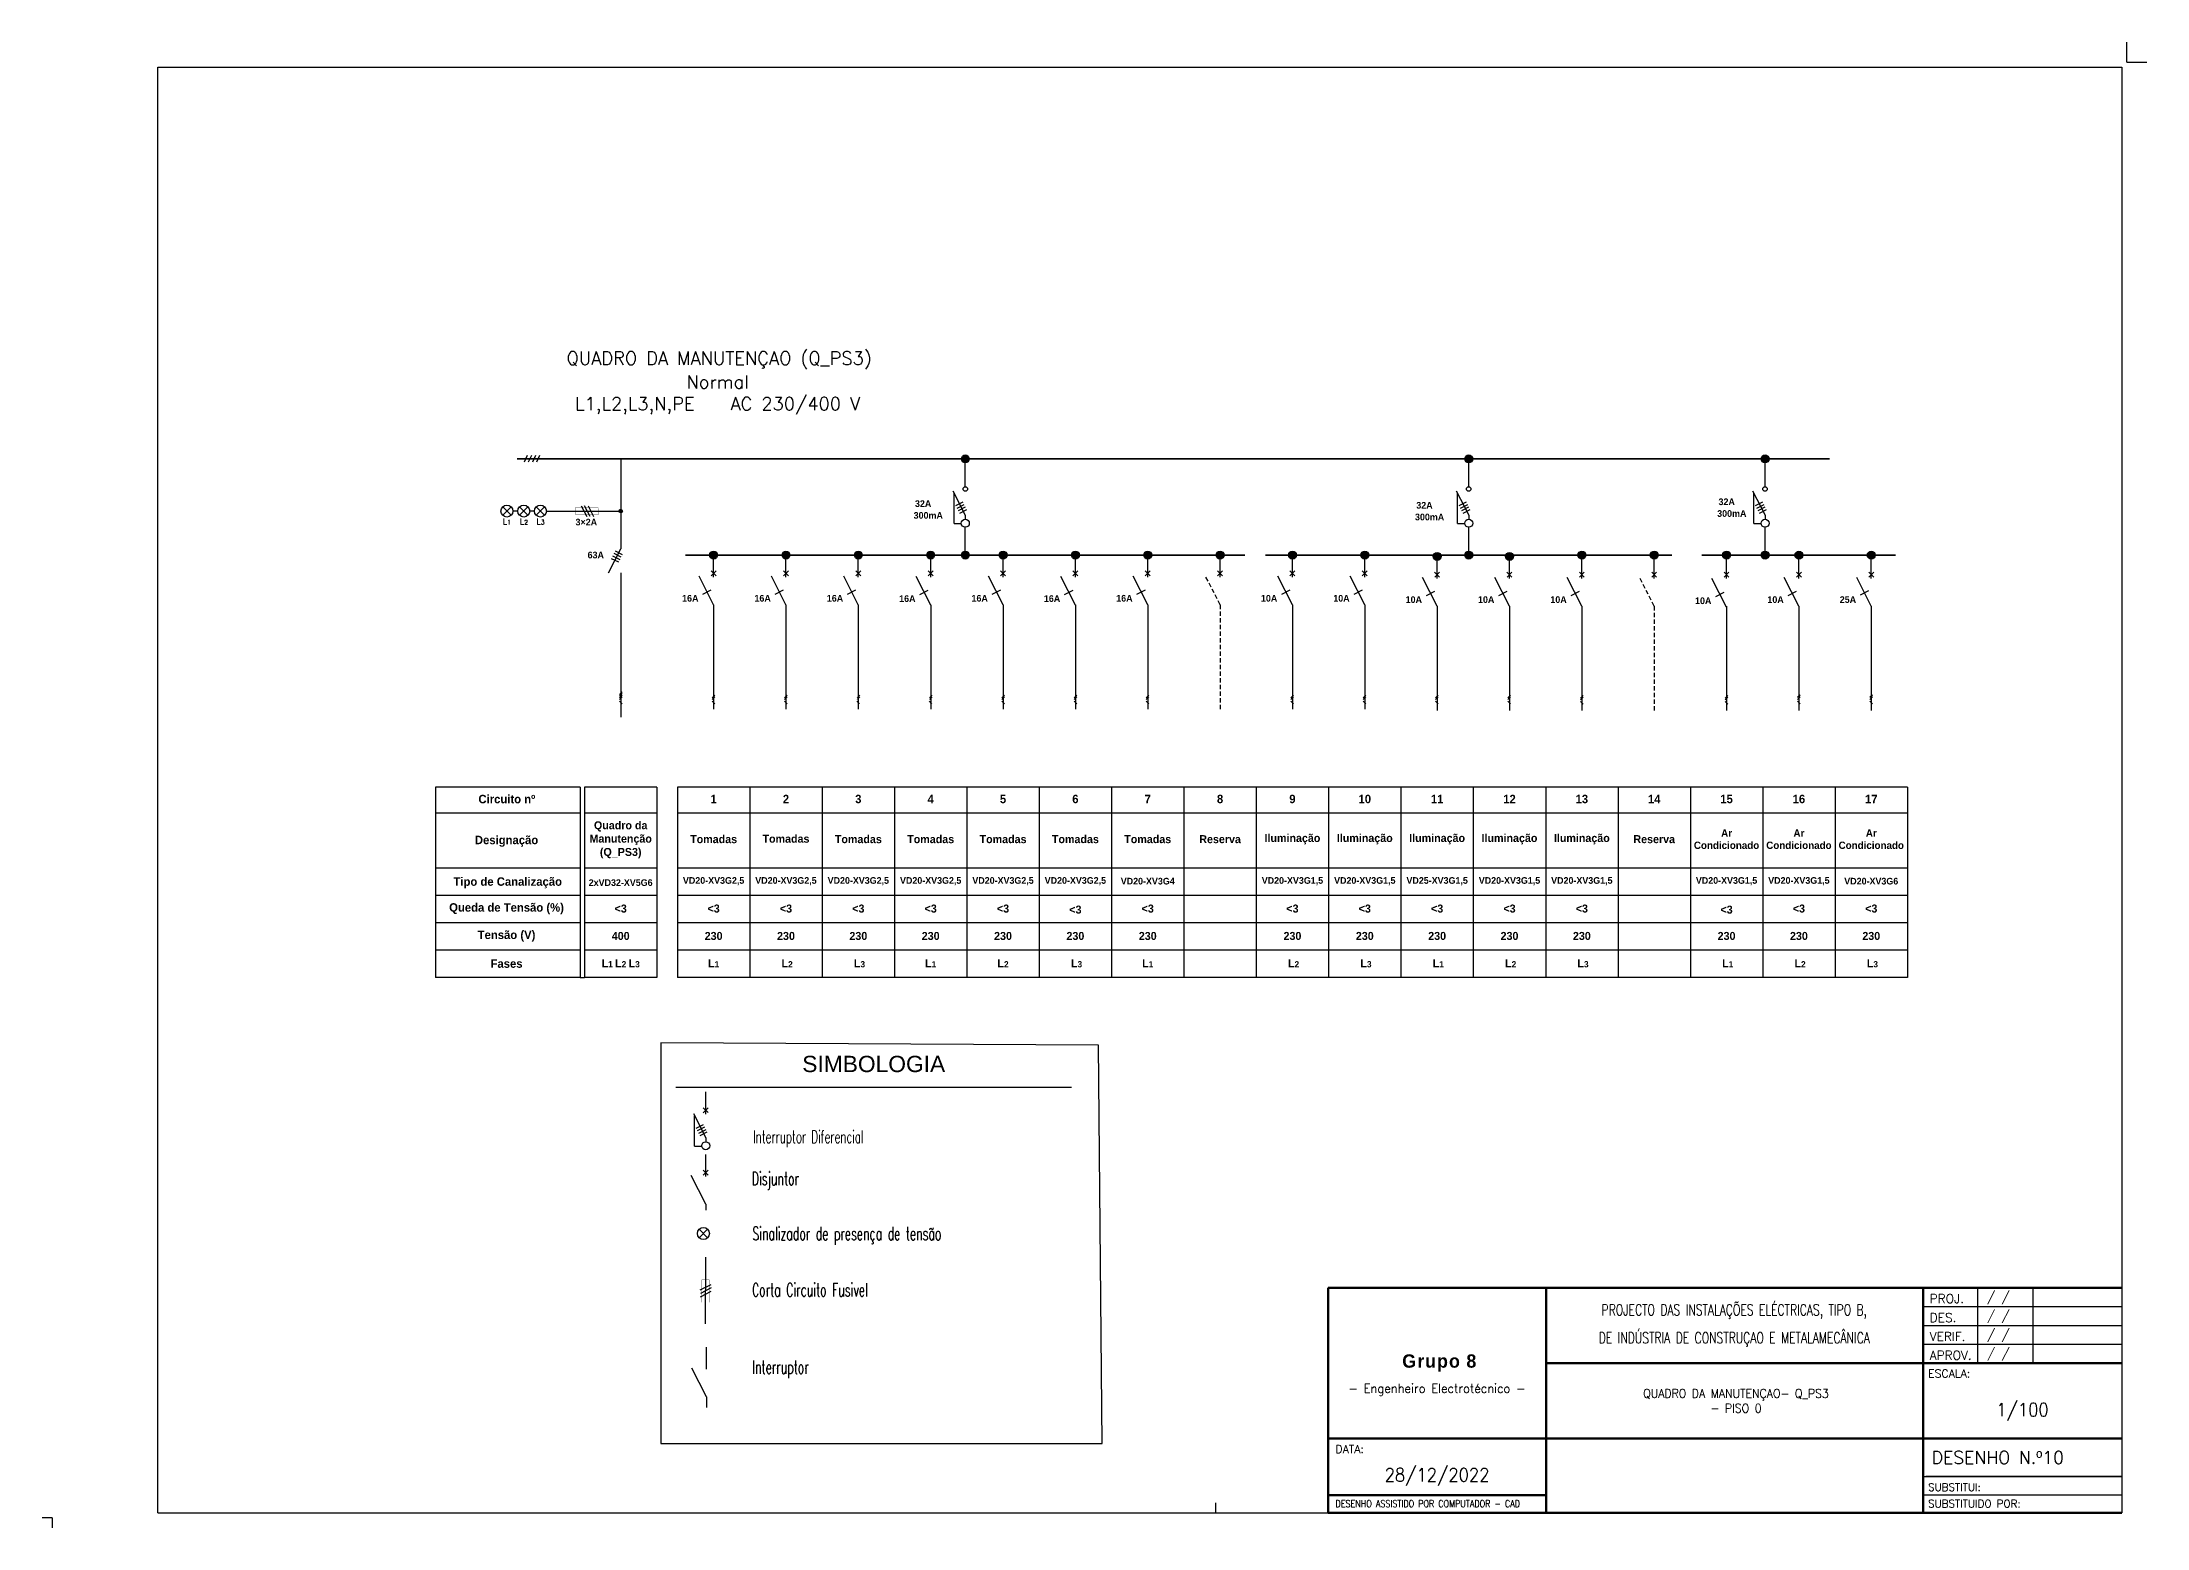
# Model space of a CAD drawing. Extents: x -8 to 729, y -363 to 534.
# Drawn here: x 504.9 to 599.7, y -111.2 to -44.3 of the extents above; entities that cross this region are included whole.
import ezdxf
from ezdxf.enums import TextEntityAlignment as Align

# ---------------------------------------------------------------- set-up
doc = ezdxf.new("R2010")
doc.units = 0
doc.header["$LTSCALE"] = 0.8
doc.header["$MEASUREMENT"] = 0
doc.linetypes.add('DASHED2', pattern=[0.375, 0.25, -0.125])
doc.linetypes.add('HIDDEN', pattern=[0.375, 0.25, -0.125])
doc.layers.get('0').update_dxf_attribs({"color": 3, "linetype": 'CONTINUOUS'})
for name, color, linetype in [('0_ligações', 10, 'CONTINUOUS'), ('Desenho base', 7, 'CONTINUOUS'), ('LEGENDA', 1, 'CONTINUOUS'), ('Quadros Eléctricos', 41, 'CONTINUOUS')]:
    doc.layers.add(name, color=color, linetype=linetype)
doc.styles.add('ARIAL', font='arial.ttf')
doc.styles.add('Century Gothic', font='GOTHICB.TTF')
doc.styles.add('PEN', font='ROMANS.SHX', dxfattribs={"width": 0.7, "height": 1})
doc.styles.add('ROMANS', font='romans', dxfattribs={"width": 0.9})
doc.styles.get("Standard").update_dxf_attribs({"font": 'ROMANS'})

# ---------------------------------------------------------------- blocks, each defined once
blk = doc.blocks.new('Folha A3')
at = {"color": 0}
for p, q in [((412, 289), (412, 293)), ((412, 289), (416, 289)), ((21, 288), (411, 288)), ((21, 1), (21, 288)), ((411, 288), (411, 1)), ((0, 0), (-2, 0)), ((0, 0), (0, -2)), ((21, 1), (411, 1)), ((231, 3), (231, 1))]:
    blk.add_line(p, q, dxfattribs=at)

msp = doc.modelspace()

# ---------------------------------------------------------------- hatches: boundary and pattern name
at = {"layer": 'Quadros Eléctricos'}
for points in [[(546.45, -62.865, 1), (546.45, -63.221, 1)], [(569.131, -62.865, 1), (569.131, -63.221, 1)], [(582.484, -62.865, 1), (582.484, -63.221, 1)], [(530.841, -65.393, -1), (531.002, -65.393, -1)], [(535.109, -67.196, 1), (535.109, -67.552, 1)], [(538.369, -67.196, 1), (538.369, -67.552, 1)], [(541.629, -67.196, 1), (541.629, -67.552, 1)], [(544.889, -67.196, 1), (544.889, -67.552, 1)], [(546.45, -67.196, 1), (546.45, -67.552, 1)], [(548.149, -67.196, 1), (548.149, -67.552, 1)], [(551.41, -67.196, 1), (551.41, -67.552, 1)], [(554.67, -67.196, 1), (554.67, -67.552, 1)], [(557.93, -67.196, 1), (557.93, -67.552, 1)], [(561.19, -67.196, 1), (561.19, -67.552, 1)], [(564.45, -67.196, 1), (564.45, -67.552, 1)], [(567.71, -67.255, 1), (567.71, -67.611, 1)], [(569.131, -67.196, 1), (569.131, -67.552, 1)], [(570.97, -67.255, 1), (570.97, -67.611, 1)], [(574.23, -67.196, 1), (574.23, -67.552, 1)], [(577.49, -67.196, 1), (577.49, -67.552, 1)], [(580.75, -67.196, 1), (580.75, -67.552, 1)], [(582.483, -67.196, 1), (582.483, -67.552, 1)], [(584.01, -67.198, 1), (584.01, -67.554, 1)], [(587.27, -67.198, 1), (587.27, -67.554, 1)]]:
    msp.add_hatch(color=7, dxfattribs=at).paths.add_polyline_path(points)

# ---------------------------------------------------------------- linework, layer by layer
at = {"layer": 'Desenho base'}
for p, q in [((530.981, -73.534), (530.863, -73.652)), ((530.981, -73.611), (530.863, -73.729)), ((530.981, -73.688), (530.863, -73.806)), ((530.981, -73.765), (530.863, -73.883)), ((530.981, -74.078), (530.863, -73.96)), ((535.168, -73.688), (535.05, -73.806)), ((535.168, -73.765), (535.05, -73.883)), ((535.168, -74.078), (535.05, -73.96)), ((538.428, -73.688), (538.31, -73.806)), ((538.428, -73.765), (538.31, -73.883)), ((538.428, -74.078), (538.31, -73.96)), ((541.688, -73.688), (541.57, -73.806)), ((541.688, -73.765), (541.57, -73.883)), ((541.688, -74.078), (541.57, -73.96)), ((544.948, -73.688), (544.83, -73.806)), ((544.948, -73.765), (544.83, -73.883)), ((544.948, -74.078), (544.83, -73.96)), ((548.208, -73.688), (548.09, -73.806)), ((548.208, -73.765), (548.09, -73.883)), ((548.208, -74.078), (548.09, -73.96)), ((551.468, -73.688, 0), (551.35, -73.806, 0)), ((551.468, -73.765, 0), (551.35, -73.883, 0)), ((551.468, -74.078, 0), (551.35, -73.96, 0)), ((554.718, -73.688, 0), (554.6, -73.806, 0)), ((554.718, -73.765, 0), (554.6, -73.883, 0)), ((554.718, -74.078, 0), (554.6, -73.96, 0)), ((561.238, -73.688, 0), (561.12, -73.806, 0)), ((561.238, -73.765, 0), (561.12, -73.883, 0)), ((561.238, -74.078, 0), (561.12, -73.96, 0)), ((564.498, -73.688, 0), (564.38, -73.806, 0)), ((564.498, -73.765, 0), (564.38, -73.883, 0)), ((564.498, -74.078, 0), (564.38, -73.96, 0)), ((567.758, -73.688, 0), (567.64, -73.806, 0)), ((567.758, -73.765, 0), (567.64, -73.883, 0)), ((567.758, -74.078, 0), (567.64, -73.96, 0)), ((571.018, -73.688, 0), (570.9, -73.806, 0)), ((571.018, -73.765, 0), (570.9, -73.883, 0)), ((571.018, -74.078, 0), (570.9, -73.96, 0)), ((574.288, -73.698, 0), (574.17, -73.816, 0)), ((574.288, -73.775, 0), (574.17, -73.893, 0)), ((574.288, -74.088, 0), (574.17, -73.97, 0)), ((580.808, -73.698, 0), (580.69, -73.816, 0)), ((580.808, -73.775, 0), (580.69, -73.893, 0)), ((580.808, -74.088, 0), (580.69, -73.97, 0)), ((584.068, -73.678, 0), (583.95, -73.796, 0)), ((584.068, -73.755, 0), (583.95, -73.873, 0)), ((584.068, -74.068, 0), (583.95, -73.95, 0)), ((587.328, -73.678, 0), (587.21, -73.796, 0)), ((587.328, -73.755, 0), (587.21, -73.873, 0)), ((587.328, -74.068, 0), (587.21, -73.95, 0)), ((552.444, -89.451), (532.735, -89.35)), ((533.412, -91.336, 0.001), (551.235, -91.336, 0.001))]:
    msp.add_line(p, q, dxfattribs=at)
at = {"layer": 'Desenho base', "lineweight": 120}
for p, q in [((598.554, -100.375), (562.794, -100.375)), ((562.794, -100.375), (562.794, -110.515)), ((598.554, -110.515), (562.794, -110.515))]:
    msp.add_line(p, q, dxfattribs=at)
at = {"layer": 'Desenho base', "lineweight": 60}
for p, q in [((572.614, -100.375), (572.614, -110.515)), ((589.614, -100.375), (589.614, -110.515)), ((572.614, -103.775), (598.554, -103.775)), ((562.794, -107.175), (598.554, -107.175)), ((572.614, -109.725), (562.794, -109.725))]:
    msp.add_line(p, q, dxfattribs=at)
at = {"layer": 'Desenho base', "lineweight": 30}
for p, q in [((592.054, -100.375), (592.054, -103.775)), ((594.554, -100.375), (594.554, -103.775)), ((589.614, -101.225), (598.554, -101.225)), ((589.614, -102.075), (598.554, -102.075)), ((589.614, -102.927), (598.554, -102.927)), ((589.614, -108.875), (598.554, -108.875)), ((598.554, -108.875), (589.734, -108.875)), ((598.554, -109.725), (589.614, -109.725))]:
    msp.add_line(p, q, dxfattribs=at)
at = {"layer": 'Quadros Eléctricos', "color": 7, "ltscale": 10}
for p, q in [((526.711, -62.895), (526.574, -63.189)), ((526.896, -62.895), (526.759, -63.189)), ((527.082, -62.895), (526.944, -63.189)), ((527.267, -62.895), (527.129, -63.189))]:
    msp.add_line(p, q, dxfattribs=at)
at = {"layer": 'Quadros Eléctricos'}
for p, q in [((530.922, -63.043), (530.922, -67.086)), ((546.45, -64.296), (546.45, -63.043)), ((569.131, -64.296, 0), (569.131, -63.043, 0)), ((582.484, -64.296, 0), (582.484, -63.043, 0)), ((545.892, -64.484), (546.45, -65.579)), ((568.573, -64.484, 0), (569.131, -65.579, 0)), ((581.925, -64.484, 0), (582.483, -65.579, 0)), ((526.28, -65.39), (526.069, -65.39)), ((527.033, -65.391), (526.822, -65.391)), ((527.574, -65.391), (528.887, -65.39)), ((528.901, -65.39), (530.922, -65.393)), ((546.45, -65.579), (546.45, -65.76)), ((546.45, -66.806), (546.45, -66.121)), ((546.45, -67.374), (546.45, -66.121)), ((569.131, -65.579, 0), (569.131, -65.76, 0)), ((569.131, -66.806, 0), (569.131, -66.121, 0)), ((569.131, -67.374, 0), (569.131, -66.121, 0)), ((582.483, -65.579, 0), (582.483, -65.76, 0)), ((582.483, -66.806, 0), (582.483, -66.121, 0)), ((582.483, -67.374, 0), (582.483, -66.121, 0)), ((530.365, -68.179), (530.922, -67.086)), ((530.922, -66.543), (530.922, -67.086)), ((530.922, -68.179), (530.922, -74.673)), ((535.109, -68.373, 0), (535.109, -67.374, 0)), ((544.889, -67.374), (535.109, -67.374, 0)), ((538.369, -68.373), (538.369, -67.374)), ((541.629, -68.373), (541.629, -67.374)), ((544.889, -68.373), (544.889, -67.374)), ((544.889, -68.373), (544.889, -68.108)), ((548.149, -68.373), (548.149, -67.374)), ((548.149, -68.373), (548.149, -68.108)), ((551.409, -68.373, 0), (551.409, -67.374, 0)), ((554.669, -68.373, 0), (554.669, -67.374, 0)), ((557.929, -68.373, 0), (557.929, -67.374, 0)), ((561.189, -68.373, 0), (561.189, -67.374, 0)), ((561.189, -68.373, 0), (561.189, -68.108, 0)), ((564.449, -68.373, 0), (564.449, -67.374, 0)), ((564.449, -68.373, 0), (564.449, -68.108, 0)), ((567.709, -68.433, 0), (567.709, -67.433, 0)), ((570.969, -68.433, 0), (570.969, -67.433, 0)), ((574.229, -68.433, 0), (574.229, -67.433, 0)), ((577.489, -68.433, 0), (577.489, -67.433, 0)), ((577.489, -68.433, 0), (577.489, -68.167, 0)), ((580.749, -68.433, 0), (580.749, -67.433, 0)), ((580.749, -68.433, 0), (580.749, -68.167, 0)), ((584.009, -68.433, 0), (584.009, -67.433, 0)), ((587.269, -68.433, 0), (587.269, -67.433, 0)), ((535.109, -69.615, 0), (534.452, -68.325, 0)), ((538.369, -69.615), (537.712, -68.325)), ((541.629, -69.615), (540.972, -68.325)), ((544.889, -69.631), (544.232, -68.34)), ((548.149, -69.615), (547.492, -68.325)), ((551.409, -69.629, 0), (550.752, -68.338, 0)), ((554.669, -69.615, 0), (554.012, -68.325, 0)), ((561.189, -69.615, 0), (560.532, -68.325, 0)), ((564.449, -69.615, 0), (563.792, -68.325, 0)), ((564.449, -69.615, 0), (563.792, -68.325, 0)), ((567.709, -69.675, 0), (567.052, -68.384, 0)), ((570.969, -69.675, 0), (570.312, -68.384, 0)), ((574.229, -69.675, 0), (573.572, -68.384, 0)), ((580.749, -69.727, 0), (580.092, -68.436, 0)), ((584.009, -69.675, 0), (583.352, -68.384, 0)), ((587.269, -69.675, 0), (586.612, -68.384, 0)), ((535.109, -69.615, 0), (535.109, -74.31, 0)), ((538.369, -69.615), (538.369, -74.31)), ((541.629, -69.615), (541.629, -74.31)), ((544.889, -69.615), (544.889, -74.31)), ((548.149, -69.615), (548.149, -74.31)), ((551.409, -69.615, 0), (551.409, -74.31, 0)), ((554.669, -69.615, 0), (554.669, -74.31, 0)), ((561.189, -69.615, 0), (561.189, -74.31, 0)), ((564.449, -69.615, 0), (564.449, -74.31, 0)), ((567.709, -69.675, 0), (567.709, -74.369, 0)), ((570.969, -69.675, 0), (570.969, -74.369, 0)), ((574.229, -69.675, 0), (574.229, -74.369, 0)), ((580.749, -69.675, 0), (580.749, -74.369, 0)), ((584.009, -69.675, 0), (584.009, -74.369, 0)), ((587.269, -69.675, 0), (587.269, -74.369, 0)), ((529.092, -77.827), (522.572, -77.827)), ((522.572, -77.827), (522.572, -86.408)), ((529.092, -77.827), (529.092, -86.408)), ((532.552, -77.827, 0), (529.292, -77.827)), ((529.292, -77.827), (529.292, -86.408)), ((532.552, -77.827, 0), (532.552, -86.408)), ((536.739, -77.827), (533.479, -77.827)), ((533.479, -77.827), (533.479, -86.408, 0)), ((533.479, -77.827, 0), (533.479, -86.408, 0)), ((533.479, -77.827), (533.479, -86.408, 0)), ((536.739, -77.827), (536.739, -86.408)), ((539.999, -77.827), (536.739, -77.827)), ((536.739, -77.827), (536.739, -86.408)), ((536.739, -77.827), (536.739, -86.408)), ((536.739, -77.827), (536.739, -86.408)), ((539.999, -77.827), (539.999, -86.408)), ((543.259, -77.827), (539.999, -77.827)), ((539.999, -77.827), (539.999, -86.408)), ((539.999, -77.827), (539.999, -86.408)), ((539.999, -77.827), (539.999, -86.408)), ((543.259, -77.827), (543.259, -86.408)), ((546.519, -77.827), (543.259, -77.827)), ((543.259, -77.827), (543.259, -86.408)), ((543.259, -77.827), (543.259, -86.408)), ((543.259, -77.827), (543.259, -86.408)), ((546.519, -77.827, 0), (546.519, -86.408)), ((549.779, -77.827, 0), (546.519, -77.827, 0)), ((546.519, -77.827, 0), (546.519, -86.408, 0)), ((546.519, -77.827, 0), (546.519, -86.408)), ((546.519, -77.827, 0), (546.519, -86.408)), ((549.779, -77.827, 0), (549.779, -86.408, 0)), ((553.039, -77.827, 0), (549.779, -77.827, 0)), ((549.779, -77.827, 0), (549.779, -86.408, 0)), ((549.779, -77.827, 0), (549.779, -86.408, 0)), ((553.039, -77.827, 0), (553.039, -86.408, 0)), ((556.299, -77.827, 0), (553.039, -77.827, 0)), ((553.039, -77.827, 0), (553.039, -86.408, 0)), ((553.039, -77.827, 0), (553.039, -86.408, 0)), ((556.299, -77.827, 0), (556.299, -86.408, 0)), ((559.559, -77.827, 0), (556.299, -77.827, 0)), ((556.299, -77.827, 0), (556.299, -86.408, 0)), ((556.299, -77.827, 0), (556.299, -86.408, 0)), ((559.559, -77.827, 0), (559.559, -86.408, 0)), ((562.819, -77.827, 0), (559.559, -77.827, 0)), ((562.819, -77.827, 0), (562.819, -86.408, 0)), ((566.079, -77.827, 0), (562.819, -77.827, 0)), ((562.819, -77.827, 0), (562.819, -86.408, 0)), ((562.819, -77.827, 0), (562.819, -86.408, 0)), ((562.819, -77.827, 0), (562.819, -86.408, 0)), ((566.079, -77.827, 0), (566.079, -86.408, 0)), ((569.339, -77.827, 0), (566.079, -77.827, 0)), ((566.079, -77.827, 0), (566.079, -86.408, 0)), ((566.079, -77.827, 0), (566.079, -86.408, 0)), ((569.339, -77.827, 0), (569.339, -86.408, 0)), ((572.599, -77.827, 0), (569.339, -77.827, 0)), ((569.339, -77.827, 0), (569.339, -86.408, 0)), ((569.339, -77.827, 0), (569.339, -86.408, 0)), ((569.339, -77.827, 0), (569.339, -86.408, 0)), ((572.599, -77.827, 0), (572.599, -86.408, 0)), ((575.859, -77.827, 0), (572.599, -77.827, 0)), ((572.599, -77.827, 0), (572.599, -86.408, 0)), ((572.599, -77.827, 0), (572.599, -86.408, 0)), ((575.859, -77.827, 0), (575.859, -86.408, 0)), ((579.119, -77.827, 0), (575.859, -77.827, 0)), ((575.859, -77.827, 0), (575.859, -86.408, 0)), ((575.859, -77.827, 0), (575.859, -86.408, 0)), ((575.859, -77.827, 0), (575.859, -86.408, 0)), ((579.119, -77.827, 0), (579.119, -86.408, 0)), ((582.379, -77.827, 0), (579.119, -77.827, 0)), ((579.119, -77.827, 0), (579.119, -86.408, 0)), ((582.379, -77.827, 0), (582.379, -86.408, 0)), ((585.639, -77.827, 0), (582.379, -77.827, 0)), ((582.379, -77.827, 0), (582.379, -86.408, 0)), ((582.379, -77.827, 0), (582.379, -86.408, 0)), ((582.379, -77.827, 0), (582.379, -86.408, 0)), ((585.639, -77.827, 0), (585.639, -86.408, 0)), ((588.899, -77.827, 0), (585.639, -77.827, 0)), ((585.639, -77.827, 0), (585.639, -86.408, 0)), ((588.899, -77.827, 0), (588.899, -86.408, 0)), ((529.092, -79.004), (522.572, -79.004)), ((532.552, -79.004), (529.292, -79.004)), ((536.739, -79.004), (533.479, -79.004)), ((539.999, -79.004), (536.739, -79.004)), ((543.259, -79.004), (539.999, -79.004)), ((546.519, -79.004), (543.259, -79.004)), ((549.779, -79.004, 0), (546.519, -79.004, 0)), ((553.039, -79.004, 0), (549.779, -79.004, 0)), ((556.299, -79.004, 0), (553.039, -79.004, 0)), ((559.559, -79.004, 0), (556.299, -79.004, 0)), ((562.819, -79.004, 0), (559.559, -79.004, 0)), ((566.079, -79.004, 0), (562.819, -79.004, 0)), ((569.339, -79.004, 0), (566.079, -79.004, 0)), ((572.599, -79.004, 0), (569.339, -79.004, 0)), ((575.859, -79.004, 0), (572.599, -79.004, 0)), ((579.119, -79.004, 0), (575.859, -79.004, 0)), ((582.379, -79.004, 0), (579.119, -79.004, 0)), ((585.639, -79.004, 0), (582.379, -79.004, 0)), ((588.899, -79.004, 0), (585.639, -79.004, 0)), ((529.092, -81.472), (522.572, -81.472)), ((532.552, -81.472), (529.292, -81.472)), ((536.739, -81.472), (533.479, -81.472)), ((539.999, -81.472), (536.739, -81.472)), ((543.259, -81.472), (539.999, -81.472)), ((546.519, -81.472), (543.259, -81.472)), ((549.779, -81.472, 0), (546.519, -81.472, 0)), ((553.039, -81.472, 0), (549.779, -81.472, 0)), ((556.299, -81.472, 0), (553.039, -81.472, 0)), ((559.559, -81.472, 0), (556.299, -81.472, 0)), ((562.819, -81.472, 0), (559.559, -81.472, 0)), ((566.079, -81.472, 0), (562.819, -81.472, 0)), ((569.339, -81.472, 0), (566.079, -81.472, 0)), ((572.599, -81.472, 0), (569.339, -81.472, 0)), ((575.859, -81.472, 0), (572.599, -81.472, 0)), ((579.119, -81.472, 0), (575.859, -81.472, 0)), ((582.379, -81.472, 0), (579.119, -81.472, 0)), ((585.639, -81.472, 0), (582.379, -81.472, 0)), ((588.899, -81.472, 0), (585.639, -81.472, 0)), ((529.092, -82.706), (522.572, -82.706)), ((532.552, -82.706), (529.292, -82.706)), ((536.739, -82.706), (533.479, -82.706)), ((539.999, -82.706), (536.739, -82.706)), ((543.259, -82.706), (539.999, -82.706)), ((546.519, -82.706), (543.259, -82.706)), ((549.779, -82.706, 0), (546.519, -82.706, 0)), ((553.039, -82.706, 0), (549.779, -82.706, 0)), ((556.299, -82.706, 0), (553.039, -82.706, 0)), ((559.559, -82.706, 0), (556.299, -82.706, 0)), ((562.819, -82.706, 0), (559.559, -82.706, 0)), ((566.079, -82.706, 0), (562.819, -82.706, 0)), ((569.339, -82.706, 0), (566.079, -82.706, 0)), ((572.599, -82.706, 0), (569.339, -82.706, 0)), ((575.859, -82.706, 0), (572.599, -82.706, 0)), ((579.119, -82.706, 0), (575.859, -82.706, 0)), ((582.379, -82.706, 0), (579.119, -82.706, 0)), ((585.639, -82.706, 0), (582.379, -82.706, 0)), ((588.899, -82.706, 0), (585.639, -82.706, 0)), ((529.092, -83.94), (522.572, -83.94)), ((532.552, -83.94), (529.292, -83.94)), ((536.739, -83.94), (533.479, -83.94)), ((539.999, -83.94), (536.739, -83.94)), ((543.259, -83.94), (539.999, -83.94)), ((546.519, -83.94), (543.259, -83.94)), ((549.779, -83.94, 0), (546.519, -83.94, 0)), ((553.039, -83.94, 0), (549.779, -83.94, 0)), ((556.299, -83.94, 0), (553.039, -83.94, 0)), ((559.559, -83.94, 0), (556.299, -83.94, 0)), ((562.819, -83.94, 0), (559.559, -83.94, 0)), ((566.079, -83.94, 0), (562.819, -83.94, 0)), ((569.339, -83.94, 0), (566.079, -83.94, 0)), ((572.599, -83.94, 0), (569.339, -83.94, 0)), ((575.859, -83.94, 0), (572.599, -83.94, 0)), ((579.119, -83.94, 0), (575.859, -83.94, 0)), ((582.379, -83.94, 0), (579.119, -83.94, 0)), ((585.639, -83.94, 0), (582.379, -83.94, 0)), ((588.899, -83.94, 0), (585.639, -83.94, 0)), ((529.092, -85.174), (522.572, -85.174)), ((532.552, -85.174), (529.292, -85.174)), ((536.739, -85.174, 0), (533.479, -85.174, 0)), ((539.999, -85.174), (536.739, -85.174)), ((543.259, -85.174), (539.999, -85.174)), ((546.519, -85.174), (543.259, -85.174)), ((549.779, -85.174, 0), (546.519, -85.174, 0)), ((553.039, -85.174, 0), (549.779, -85.174, 0)), ((556.299, -85.174, 0), (553.039, -85.174, 0)), ((559.559, -85.174, 0), (556.299, -85.174, 0)), ((562.819, -85.174, 0), (559.559, -85.174, 0)), ((566.079, -85.174, 0), (562.819, -85.174, 0)), ((569.339, -85.174, 0), (566.079, -85.174, 0)), ((572.599, -85.174, 0), (569.339, -85.174, 0)), ((575.859, -85.174, 0), (572.599, -85.174, 0)), ((579.119, -85.174, 0), (575.859, -85.174, 0)), ((582.379, -85.174, 0), (579.119, -85.174, 0)), ((585.639, -85.174, 0), (582.379, -85.174, 0)), ((588.899, -85.174, 0), (585.639, -85.174, 0)), ((529.092, -86.408), (522.572, -86.408)), ((529.092, -86.408), (529.292, -86.408)), ((532.552, -86.408), (529.292, -86.408)), ((536.739, -86.408, 0), (533.479, -86.408, 0)), ((539.999, -86.408), (536.739, -86.408)), ((543.259, -86.408), (539.999, -86.408)), ((546.519, -86.408), (543.259, -86.408)), ((549.779, -86.408, 0), (546.519, -86.408, 0)), ((553.039, -86.408, 0), (549.779, -86.408, 0)), ((556.299, -86.408, 0), (553.039, -86.408, 0)), ((559.559, -86.408, 0), (556.299, -86.408, 0)), ((562.819, -86.408, 0), (559.559, -86.408, 0)), ((566.079, -86.408, 0), (562.819, -86.408, 0)), ((569.339, -86.408, 0), (566.079, -86.408, 0)), ((572.599, -86.408, 0), (569.339, -86.408, 0)), ((575.859, -86.408, 0), (572.599, -86.408, 0)), ((579.119, -86.408, 0), (575.859, -86.408, 0)), ((582.379, -86.408, 0), (579.119, -86.408, 0)), ((585.639, -86.408, 0), (582.379, -86.408, 0)), ((588.899, -86.408, 0), (585.639, -86.408, 0)), ((534.754, -92.558), (534.754, -91.559)), ((534.197, -92.524), (534.754, -93.619)), ((534.754, -93.619), (534.754, -93.8)), ((534.753, -95.369), (534.753, -94.37)), ((534.753, -96.611), (534.096, -95.321)), ((534.753, -96.611), (534.753, -96.881)), ((534.75, -101.998), (534.754, -99.008)), ((534.787, -104.048), (534.787, -103.049)), ((534.787, -105.29), (534.13, -104)), ((534.787, -105.29), (534.787, -105.78))]:
    msp.add_line(p, q, dxfattribs=at)
at = {"layer": 'Quadros Eléctricos', "color": 7}
for p, q in [((525.989, -65.582), (525.607, -65.198)), ((525.99, -65.198), (525.607, -65.581)), ((526.742, -65.582), (526.36, -65.198)), ((526.742, -65.199), (526.36, -65.582)), ((527.495, -65.199), (527.112, -65.582)), ((527.495, -65.583), (527.113, -65.199)), ((529.146, -65.15), (529.393, -65.635)), ((529.545, -65.634), (529.298, -65.149)), ((529.45, -65.148), (529.697, -65.633)), ((545.943, -65.956), (545.943, -64.599)), ((546.025, -65.142), (546.346, -64.978)), ((546.083, -65.256), (546.404, -65.092)), ((546.141, -65.37), (546.462, -65.206)), ((546.198, -65.484), (546.52, -65.32)), ((568.624, -65.956, 0), (568.624, -64.599, 0)), ((568.706, -65.142, 0), (569.027, -64.978, 0)), ((568.763, -65.256, 0), (569.085, -65.092, 0)), ((568.821, -65.37, 0), (569.143, -65.206, 0)), ((568.879, -65.484, 0), (569.201, -65.32, 0)), ((581.976, -65.956, 0), (581.976, -64.599, 0)), ((582.058, -65.142, 0), (582.379, -64.978, 0)), ((582.116, -65.256, 0), (582.437, -65.092, 0)), ((582.174, -65.37, 0), (582.495, -65.206, 0)), ((582.232, -65.484, 0), (582.553, -65.32, 0)), ((545.943, -65.956), (546.27, -65.956)), ((568.624, -65.956, 0), (568.951, -65.956, 0)), ((581.976, -65.956, 0), (582.303, -65.956, 0)), ((530.613, -67.294), (530.935, -67.457)), ((530.671, -67.18), (530.993, -67.344)), ((530.497, -67.521), (530.819, -67.685)), ((530.555, -67.407), (530.877, -67.571)), ((534.996, -68.083, 0), (535.218, -68.305, 0)), ((535.218, -68.086, 0), (534.997, -68.307, 0)), ((538.256, -68.083), (538.478, -68.305)), ((538.478, -68.086), (538.257, -68.307)), ((541.516, -68.083), (541.738, -68.305)), ((541.738, -68.086), (541.517, -68.307)), ((544.776, -68.083), (544.998, -68.305)), ((544.998, -68.086), (544.777, -68.307)), ((548.036, -68.083), (548.258, -68.305)), ((548.258, -68.086), (548.037, -68.307)), ((551.296, -68.083, 0), (551.519, -68.305, 0)), ((551.519, -68.086, 0), (551.298, -68.307, 0)), ((554.556, -68.083, 0), (554.779, -68.305, 0)), ((554.779, -68.086, 0), (554.558, -68.307, 0)), ((557.816, -68.083, 0), (558.039, -68.305, 0)), ((558.039, -68.086, 0), (557.818, -68.307, 0)), ((561.076, -68.083, 0), (561.299, -68.305, 0)), ((561.299, -68.086, 0), (561.078, -68.307, 0)), ((564.336, -68.083, 0), (564.559, -68.305, 0)), ((564.559, -68.086, 0), (564.338, -68.307, 0)), ((567.596, -68.142, 0), (567.819, -68.365, 0)), ((567.819, -68.146, 0), (567.598, -68.366, 0)), ((570.856, -68.142, 0), (571.079, -68.365, 0)), ((571.079, -68.146, 0), (570.858, -68.366, 0)), ((574.116, -68.142, 0), (574.339, -68.365, 0)), ((574.339, -68.146, 0), (574.118, -68.366, 0)), ((577.376, -68.142, 0), (577.599, -68.365, 0)), ((577.599, -68.146, 0), (577.378, -68.366, 0)), ((580.636, -68.142, 0), (580.859, -68.365, 0)), ((580.859, -68.146, 0), (580.638, -68.366, 0)), ((583.896, -68.142, 0), (584.119, -68.365, 0)), ((584.119, -68.146, 0), (583.898, -68.366, 0)), ((587.156, -68.142, 0), (587.379, -68.365, 0)), ((587.379, -68.146, 0), (587.158, -68.366, 0)), ((534.625, -69.132, 0), (535.003, -68.94, 0)), ((537.885, -69.132), (538.263, -68.94)), ((541.145, -69.132), (541.523, -68.94)), ((544.405, -69.148), (544.783, -68.955)), ((547.665, -69.132), (548.043, -68.94)), ((550.925, -69.146, 0), (551.304, -68.953, 0)), ((554.185, -69.132, 0), (554.564, -68.94, 0)), ((560.705, -69.132, 0), (561.084, -68.94, 0)), ((563.965, -69.132, 0), (564.344, -68.94, 0)), ((567.225, -69.192, 0), (567.604, -68.999, 0)), ((570.485, -69.192, 0), (570.864, -68.999, 0)), ((573.745, -69.192, 0), (574.124, -68.999, 0)), ((580.265, -69.244, 0), (580.644, -69.051, 0)), ((583.525, -69.192, 0), (583.904, -68.999, 0)), ((586.785, -69.165, 0), (587.164, -68.972, 0)), ((534.248, -93.996), (534.248, -92.639)), ((534.641, -92.268), (534.864, -92.491)), ((534.864, -92.272), (534.643, -92.492)), ((534.329, -93.182), (534.651, -93.018)), ((534.387, -93.296), (534.709, -93.132)), ((534.445, -93.41), (534.767, -93.246)), ((534.503, -93.524), (534.824, -93.36)), ((534.248, -93.996), (534.574, -93.996)), ((534.64, -95.079), (534.863, -95.301)), ((534.863, -95.082), (534.642, -95.303)), ((534.838, -98.125), (534.456, -97.742)), ((534.838, -97.742), (534.456, -98.125)), ((534.51, -100.479), (534.994, -100.233)), ((534.996, -100.385), (534.511, -100.631)), ((534.512, -100.783), (534.997, -100.537))]:
    msp.add_line(p, q, dxfattribs=at)
at = {"layer": 'Quadros Eléctricos', "linetype": 'DASHED2'}
for p, q in [((557.929, -69.615, 0), (557.272, -68.325, 0)), ((577.489, -69.675, 0), (576.832, -68.384, 0)), ((557.929, -69.615, 0), (557.929, -74.31, 0)), ((577.489, -69.675, 0), (577.489, -74.369, 0))]:
    msp.add_line(p, q, dxfattribs=at)
at = {"layer": 'Quadros Eléctricos', "color": 0}
for p, q in [((532.735, -89.35), (532.735, -107.39)), ((552.615, -107.39), (552.444, -89.451)), ((532.735, -107.39), (552.615, -107.39))]:
    msp.add_line(p, q, dxfattribs=at)
at = {"layer": 'Quadros Eléctricos', "color": 7, "const_width": 0.0801, "elevation": 0}
for points in [[(585.392, -63.043), (526.253, -63.043)], [(559.058, -67.374), (533.841, -67.374)], [(578.288, -67.374), (559.974, -67.374)], [(588.375, -67.374), (579.635, -67.374)]]:
    msp.add_lwpolyline(points, dxfattribs=at)
at = {"layer": 'Quadros Eléctricos', "color": 7}
for centre, radius in [((546.45, -63.043), 0.178), ((569.131, -63.043, 0), 0.178), ((582.484, -63.043, 0), 0.178), ((546.45, -64.398), 0.102), ((569.131, -64.398, 0), 0.102), ((582.483, -64.398, 0), 0.102), ((530.922, -65.393), 0.0802), ((546.45, -65.94), 0.18), ((569.131, -65.94, 0), 0.18), ((582.483, -65.94, 0), 0.18), ((535.109, -67.374, 0), 0.178), ((538.369, -67.374), 0.178), ((541.629, -67.374), 0.178), ((544.889, -67.374), 0.178), ((546.45, -67.374), 0.178), ((548.149, -67.374), 0.178), ((551.41, -67.374, 0), 0.178), ((554.67, -67.374, 0), 0.178), ((557.93, -67.374, 0), 0.178), ((561.19, -67.374, 0), 0.178), ((564.45, -67.374, 0), 0.178), ((567.71, -67.433, 0), 0.178), ((569.131, -67.374, 0), 0.178), ((570.97, -67.433, 0), 0.178), ((574.23, -67.374, 0), 0.178), ((577.49, -67.374, 0), 0.178), ((580.75, -67.374, 0), 0.178), ((582.483, -67.374, 0), 0.178), ((584.01, -67.376, 0), 0.178), ((587.27, -67.376, 0), 0.178), ((534.754, -93.98), 0.18)]:
    msp.add_circle(centre, radius, dxfattribs=at)
at = {"layer": 'Quadros Eléctricos'}
for centre in [(525.798, -65.39), (526.551, -65.39), (527.304, -65.391), (534.647, -97.934)]:
    msp.add_circle(centre, 0.271, dxfattribs=at)
at = {"layer": 'Quadros Eléctricos', "lineweight": 20}
for points in [[(528.887, -65.567), (528.901, -65.553), (528.887, -65.213), (528.901, -65.227)], [(528.894, -65.213), (528.894, -65.227), (529.92, -65.214), (529.907, -65.228)], [(529.92, -65.214), (529.907, -65.228), (529.92, -65.568), (529.906, -65.554)], [(529.92, -65.574), (529.907, -65.56), (528.888, -65.573), (528.901, -65.559)], [(534.575, -101.035), (534.589, -101.035), (534.576, -100.009), (534.589, -100.023)], [(534.576, -100.009), (534.589, -100.023), (534.929, -100.01), (534.916, -100.023)], [(534.935, -100.009, 0), (534.922, -100.023, 0), (534.935, -101.042, 0), (534.921, -101.028, 0)], [(534.928, -101.042), (534.915, -101.029), (534.575, -101.042), (534.589, -101.028)]]:
    msp.add_trace(points, dxfattribs=at)

# ---------------------------------------------------------------- block references
at = {"layer": 'Desenho base', "xscale": 0.2268822454281782, "yscale": 0.2268822454281782, "zscale": 0.2268822454281782}
msp.add_blockref('Folha A3', (505.306, -110.742), dxfattribs=at)

# ---------------------------------------------------------------- texts
at = {"layer": '0_ligações', "color": 0, "style": 'PEN', "width": 0.6}
for s, p in [('Disjuntor', (536.828, -95.761)), ('Sinalizador de presença de tensão', (536.856, -98.238)), ('Corta Circuito Fusivel', (536.838, -100.775)), ('Interruptor', (536.851, -104.256))]:
    msp.add_text(s, height=0.6, dxfattribs=at).set_placement(p)
at = {"layer": 'Desenho base', "style": 'PEN', "width": 0.6}
msp.add_text('Interruptor Diferencial', height=0.56403, dxfattribs=at).set_placement((536.887, -93.859, 0.001))
at = {"layer": 'Desenho base', "lineweight": 20, "style": 'ROMANS'}
for s, height, p in [(' / /', 0.4, (592.208, -100.977)), (' / /', 0.4, (592.208, -101.827)), (' / /', 0.4, (592.208, -102.679)), (' / /', 0.4, (592.208, -103.529)), ('ESCALA:', 0.36, (589.831, -104.424)), ('DATA:', 0.36, (563.128, -107.824)), ('DESENHO N.º10 ', 0.57, (589.987, -108.31)), ('SUBSTITUI:', 0.34, (589.831, -109.535)), ('SUBSTITUIDO POR:', 0.34, (589.831, -110.275))]:
    msp.add_text(s, height=height, dxfattribs=at).set_placement(p)
at = {"layer": 'Desenho base', "linetype": 'Continuous', "lineweight": 20, "style": 'ROMANS'}
for s, p in [('PROJ.', (589.904, -101.068)), ('VERIF.', (589.904, -102.773)), ('DES.', (589.904, -101.925)), ('APROV.', (589.904, -103.621))]:
    msp.add_text(s, height=0.4, dxfattribs=at).set_placement(p)
at = {"layer": 'Desenho base', "lineweight": 20, "style": 'ROMANS', "width": 0.757635}
msp.add_text('DESENHO ASSISTIDO POR COMPUTADOR - CAD', height=0.304, dxfattribs=at).set_placement((563.128, -110.257), (571.442, -110.257), align=Align.FIT)
at = {"layer": 'Desenho base', "insert": (535.287, -60.163), "char_height": 0.58976, "width": 36.02981, "attachment_point": 5}
msp.add_mtext('\\A1;Normal\\PL1,L2,L3,N,PE    AC 230/400 V  ', dxfattribs=at)
at = {"layer": 'Desenho base', "attachment_point": 5, "style": 'Century Gothic'}
for s, insert, char_height, width in [('\\pxt0;Quadro da Manutenção (Q_PS3)', (530.922, -80.201, 0), 0.3603, 2.87315), ('\\pxt0;Tomadas ', (535.109, -80.173), 0.3603, 2.97487), ('\\pxt0;Tomadas ', (538.369, -80.154), 0.3603, 2.87315), ('\\pxt0;Tomadas ', (541.629, -80.173, 0), 0.3603, 2.87315), ('\\pxt0;Tomadas ', (544.889, -80.173, 0), 0.3603, 2.87315), ('\\pxt0;Tomadas ', (548.149, -80.173, 0), 0.3603, 2.87315), ('\\pxt0;Tomadas ', (551.409, -80.173, 0), 0.3603, 2.87315), ('\\pxt0;Tomadas ', (554.669, -80.173, 0), 0.3603, 2.87315), ('\\pxt0;Reserva', (557.929, -80.173, 0), 0.3603, 2.87315), ('\\pxt0;Iluminação', (561.189, -80.173, 0), 0.3603, 2.87315), ('\\pxt0;Iluminação', (564.449, -80.173, 0), 0.3603, 2.87315), ('\\pxt0;Iluminação', (567.709, -80.173, 0), 0.3603, 2.87315), ('\\pxt0;Iluminação', (570.969, -80.173, 0), 0.3603, 2.87315), ('\\pxt0;Iluminação', (574.229, -80.173, 0), 0.3603, 2.87315), ('\\pxt0;Reserva', (577.489, -80.173, 0), 0.3603, 2.87315), ('\\pxt0;Ar Condicionado', (580.749, -80.173, 0), 0.3303, 2.87315), ('\\pxt0;Ar Condicionado', (584.009, -80.173, 0), 0.3303, 2.87315), ('\\pxt0;{\\H0.91674x;Ar Condicionado}', (587.269, -80.173, 0), 0.3603, 2.87315)]:
    msp.add_mtext(s, dxfattribs=dict(at, insert=insert, char_height=char_height, width=width))
at = {"layer": 'Desenho base', "linetype": 'HIDDEN', "lineweight": 20, "insert": (581.097, -102.075), "char_height": 0.5, "width": 17.03517, "attachment_point": 5, "line_spacing_factor": 1.5, "style": 'ROMANS'}
msp.add_mtext('\\pxt28;{\\W0.71;PROJECTO DAS INSTALAÇÕES ELÉCTRICAS, TIPO B,\\PDE INDÚSTRIA DE CONSTRUÇAO E METALAMECÂNICA}', dxfattribs=at)
at = {"layer": 'Desenho base', "lineweight": 20, "insert": (567.704, -104.312), "char_height": 1, "attachment_point": 5}
msp.add_mtext_dynamic_manual_height_columns('{\\fVivaldi|b1|i0|c0|p66;\\H0.6x;\\T1.1;\\C7; Grupo 8\\H1.66667x;\\P\\Fromans|c0;\\H0.2x;\\T1;\\P\\H2x;\\W0.95;- Engenheiro Electrotécnico -}', width=9.81896, gutter_width=2, heights=[0], dxfattribs=at)
at = {"layer": 'Desenho base', "lineweight": 20, "attachment_point": 5, "style": 'ROMANS'}
for s, insert, char_height, width in [('\\pxt23;QUADRO DA MANUTENÇAO- Q_PS3  \\P- PISO 0', (581.174, -105.475), 0.4, 16.6992), ('1/100', (594.084, -105.97), 0.6, 8.94), ('28/12/2022', (567.704, -108.904), 0.6, 9.82)]:
    msp.add_mtext(s, dxfattribs=dict(at, insert=insert, char_height=char_height, width=width))
at = {"layer": 'LEGENDA', "color": 1, "style": 'ARIAL'}
msp.add_text('SIMBOLOGIA', height=0.7343, dxfattribs=at).set_placement((542.323, -90.297, 0.001), align=Align.MIDDLE_CENTER)
at = {"layer": 'Quadros Eléctricos', "color": 7, "style": 'Century Gothic'}
for s, p in [('300mA', (544.121, -65.736, 0)), ('32A', (544.18, -65.207, 0)), ('32A', (566.769, -65.28, 0)), ('300mA', (580.327, -65.651, 0)), ('32A', (580.386, -65.123, 0)), ('300mA', (566.71, -65.808, 0)), ('63A', (529.43, -67.521, 0)), ('16A', (533.689, -69.469, 0)), ('16A', (536.949, -69.469)), ('16A', (540.209, -69.469)), ('16A', (543.469, -69.485)), ('16A', (546.729, -69.469)), ('16A', (549.989, -69.483, 0)), ('16A', (553.249, -69.469, 0)), ('10A', (559.769, -69.469, 0)), ('10A', (563.029, -69.469, 0)), ('10A', (566.289, -69.529, 0)), ('10A', (569.549, -69.529, 0)), ('10A', (572.809, -69.529, 0)), ('10A', (582.589, -69.529, 0)), ('25A', (585.849, -69.529, 0)), ('10A', (579.329, -69.581, 0))]:
    msp.add_text(s, height=0.3005, dxfattribs=at).set_placement(p)
msp.add_text('3×2A', height=0.3005, rotation=359.95717, dxfattribs=at).set_placement((528.887, -66.037))
at = {"layer": 'Quadros Eléctricos', "color": 6, "insert": (535.357, -58.603), "char_height": 0.58976, "width": 36.02981, "attachment_point": 5}
msp.add_mtext('QUADRO DA MANUTENÇAO (Q_PS3)   ', dxfattribs=at)
at = {"layer": 'Quadros Eléctricos', "color": 7, "char_height": 0.27192, "width": 1.90389, "attachment_point": 5, "rotation": 359.95687}
for s, insert in [('L{\\H0.73671x;1}', (525.795, -65.855)), ('L{\\H0.73671x;2}', (526.559, -65.859)), ('L{\\H0.73671x;3}', (527.309, -65.856))]:
    msp.add_mtext(s, dxfattribs=dict(at, insert=insert))
at = {"layer": 'Quadros Eléctricos', "color": 6, "attachment_point": 5, "style": 'Century Gothic'}
for s, insert, char_height, width in [('Circuito nº', (525.792, -78.367), 0.3802, 5.15295), ('Designação', (525.779, -80.266), 0.3803, 1.7348), ('Tipo de Canalização', (525.832, -82.138, 0), 0.38031, 6.52019), ('Queda de Tensão (%)', (525.779, -83.303), 0.38031, 6.52019), ('Tensão (V)', (525.779, -84.537), 0.3803, 3.84782), ('Fases', (525.779, -85.778), 0.3803, 1.7348)]:
    msp.add_mtext(s, dxfattribs=dict(at, insert=insert, char_height=char_height, width=width))
at = {"layer": 'Quadros Eléctricos', "color": 7, "attachment_point": 5, "style": 'Century Gothic'}
for s, insert, char_height, width in [('1', (535.109, -78.363), 0.38, 1.7348), ('2', (538.369, -78.363), 0.38, 1.7348), ('3', (541.629, -78.363), 0.38, 1.7348), ('4', (544.889, -78.363), 0.38, 1.7348), ('5', (548.149, -78.363, 0), 0.38, 1.7348), ('6', (551.409, -78.363, 0), 0.38, 1.7348), ('7', (554.669, -78.363, 0), 0.38, 1.7348), ('8', (557.929, -78.363, 0), 0.38, 1.7348), ('9', (561.189, -78.363, 0), 0.38, 1.7348), ('10', (564.449, -78.363, 0), 0.3803, 1.7348), ('11', (567.709, -78.363, 0), 0.3803, 1.7348), ('12', (570.969, -78.363, 0), 0.3803, 1.7348), ('13', (574.229, -78.363, 0), 0.3803, 1.7348), ('14', (577.489, -78.363, 0), 0.3803, 1.7348), ('15', (580.749, -78.363, 0), 0.3803, 1.7348), ('16', (584.009, -78.363, 0), 0.3803, 1.7348), ('17', (587.269, -78.363, 0), 0.3803, 1.7348), ('2xVD32-XV5G6', (530.92, -82.13), 0.3, 2.12943), ('VD20-XV3G2,5', (535.109, -82.065, 0), 0.3, 2.12943), ('VD20-XV3G2,5', (538.369, -82.065, 0), 0.3, 2.12943), ('VD20-XV3G2,5', (541.629, -82.065, 0), 0.3, 2.12943), ('VD20-XV3G2,5', (544.889, -82.065, 0), 0.3, 2.12943), ('VD20-XV3G2,5', (548.149, -82.065, 0), 0.3, 2.12943), ('VD20-XV3G2,5', (551.409, -82.065, 0), 0.3, 2.12943), ('VD20-XV3G4', (554.669, -82.065, 0), 0.3, 2.12943), ('VD20-XV3G1,5', (561.189, -82.065, 0), 0.3, 2.12943), ('VD20-XV3G1,5', (564.449, -82.065, 0), 0.3, 2.12943), ('VD25-XV3G1,5', (567.709, -82.065, 0), 0.3, 2.12943), ('VD20-XV3G1,5', (570.969, -82.065, 0), 0.3, 2.12943), ('VD20-XV3G1,5', (574.229, -82.065, 0), 0.3, 2.12943), ('VD20-XV3G1,5', (580.749, -82.065, 0), 0.3, 2.12943), ('VD20-XV3G1,5', (584.009, -82.065, 0), 0.3, 2.12943), ('VD20-XV3G6', (587.269, -82.065, 0), 0.3, 2.12943), ('<3', (530.922, -83.299, 0), 0.3606, 2.12943), ('<3', (535.109, -83.299, 0), 0.3606, 2.12943), ('<3', (538.369, -83.299, 0), 0.3606, 2.12943), ('<3', (541.629, -83.299, 0), 0.3606, 2.12943), ('<3', (544.889, -83.299, 0), 0.3606, 2.12943), ('<3', (548.149, -83.299, 0), 0.3606, 2.12943), ('<3', (551.409, -83.347, 0), 0.3606, 2.12943), ('<3', (554.669, -83.299, 0), 0.3606, 2.12943), ('<3', (561.189, -83.299, 0), 0.3606, 2.12943), ('<3', (564.449, -83.299, 0), 0.3606, 2.12943), ('<3', (567.709, -83.299, 0), 0.3606, 2.12943), ('<3', (570.969, -83.299, 0), 0.3606, 2.12943), ('<3', (574.229, -83.299, 0), 0.3606, 2.12943), ('<3', (580.749, -83.347, 0), 0.3606, 2.12943), ('<3', (584.009, -83.299, 0), 0.3606, 2.12943), ('<3', (587.269, -83.299, 0), 0.3606, 2.12943), ('400', (530.922, -84.533), 0.3606, 2.12943), ('230', (535.109, -84.533, 0), 0.3606, 2.12943), ('230', (538.369, -84.533, 0), 0.3606, 2.12943), ('230', (541.629, -84.533), 0.3606, 2.12943), ('230', (544.889, -84.533), 0.3606, 2.12943), ('230', (548.149, -84.533), 0.3606, 2.12943), ('230', (551.409, -84.533, 0), 0.3606, 2.12943), ('230', (554.669, -84.533, 0), 0.3606, 2.12943), ('230', (561.189, -84.533, 0), 0.3606, 2.12943), ('230', (564.449, -84.533, 0), 0.3606, 2.12943), ('230', (567.709, -84.533, 0), 0.3606, 2.12943), ('230', (570.969, -84.533, 0), 0.3606, 2.12943), ('230', (574.229, -84.533, 0), 0.3606, 2.12943), ('230', (580.749, -84.533, 0), 0.3606, 2.12943), ('230', (584.009, -84.533, 0), 0.3606, 2.12943), ('230', (587.269, -84.533, 0), 0.3606, 2.12943), ('L{\\H0.77778x;1 }L{\\H0.77778x;2 }L{\\H0.77778x;3}', (530.922, -85.767), 0.36059, 2.12943), ('L{\\H0.77778x;1 }', (535.109, -85.767), 0.36059, 2.12943), ('{\\H0.77778x; }L{\\H0.77778x;2 }', (538.369, -85.767), 0.36059, 2.12943), ('{\\H0.77778x; }L{\\H0.77778x;3}', (541.629, -85.767), 0.36059, 2.12943), ('L{\\H0.77778x;1 }', (544.889, -85.767, 0), 0.36059, 2.12943), ('L{\\H0.77778x;2 }', (548.149, -85.767, 0), 0.36059, 2.12943), ('{\\H0.77778x; }L{\\H0.77778x;3}', (551.409, -85.767, 0), 0.36059, 2.12943), ('L{\\H0.77778x;1 \\H1x; }', (554.669, -85.767, 0), 0.36059, 2.12943), ('{\\H0.77778x; }L{\\H0.77778x;2}', (561.189, -85.767, 0), 0.36059, 2.12943), ('{\\H0.77778x; }L{\\H0.77778x;3}', (564.449, -85.767, 0), 0.36059, 2.12943), ('{\\H0.77778x; }L{\\H0.77778x;1}', (567.709, -85.767, 0), 0.36059, 2.12943), ('{\\H0.77778x; }L{\\H0.77778x;2}', (570.969, -85.767, 0), 0.36059, 2.12943), ('{\\H0.77778x; }L{\\H0.77778x;3}', (574.229, -85.767, 0), 0.36059, 2.12943), ('{\\H0.77778x; }L{\\H0.77778x;1}', (580.749, -85.767, 0), 0.36059, 2.12943), ('{\\H0.77778x; }L{\\H0.77778x;2}', (584.009, -85.767, 0), 0.36059, 2.12943), ('{\\H0.77778x; }L{\\H0.77778x;3}', (587.269, -85.767, 0), 0.36059, 2.12943)]:
    msp.add_mtext(s, dxfattribs=dict(at, insert=insert, char_height=char_height, width=width))

doc.saveas('drawing.dxf')
